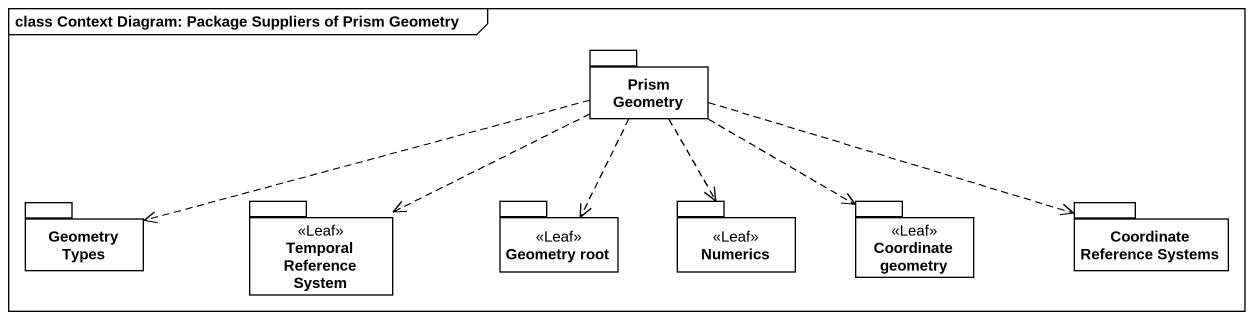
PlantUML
@startuml
mainframe class Context Diagram: Package Suppliers of Prism Geometry
package "Prism Geometry" as Prism_Geometry {
}
package "Geometry Types" as Geometry_Types {
}
package "Temporal Reference System" as Temporal_Reference_System <<Leaf>> {
}
package "Geometry root" as Geometry_root <<Leaf>> {
}
package Numerics <<Leaf>> {
}
package "Coordinate geometry" as Coordinate_geometry <<Leaf>> {
}
package "Coordinate Reference Systems" as Coordinate_Reference_Systems {
}
Prism_Geometry .left.> Geometry_Types
Prism_Geometry .left.> Temporal_Reference_System
Prism_Geometry ..> Geometry_root
Prism_Geometry ..> Numerics
Prism_Geometry .right.> Coordinate_geometry
Prism_Geometry .right.> Coordinate_Reference_Systems
@enduml
